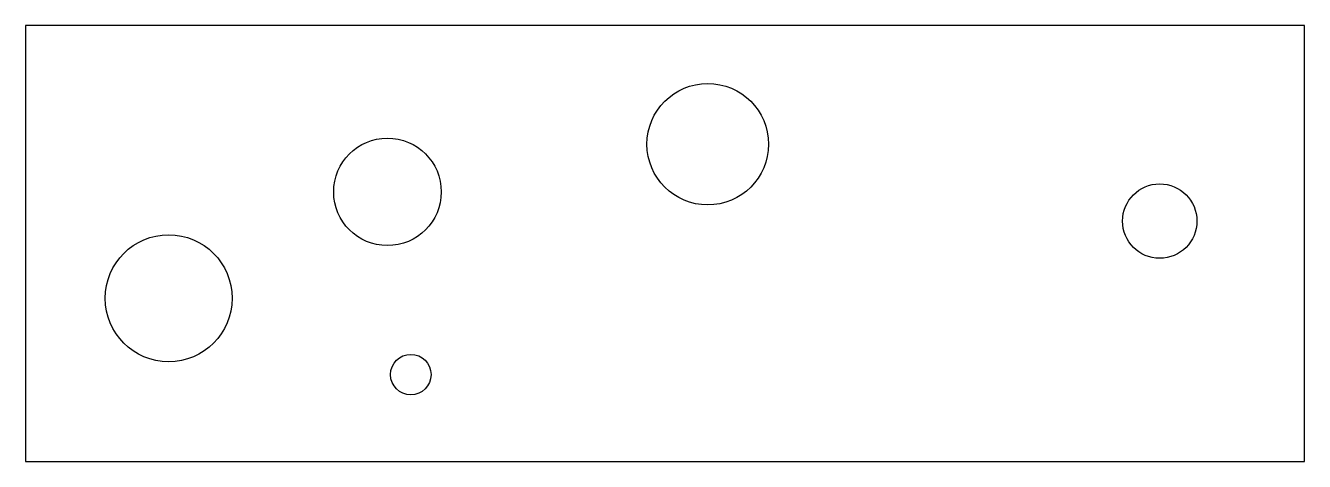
# Model space of a CAD drawing. Header units: millimetres. Extents: x 0 to 249, y 0 to 85.
import ezdxf

# ---------------------------------------------------------------- set-up
doc = ezdxf.new("R2010")
doc.units = ezdxf.units.MM
doc.layers.add('CUT', color=7, linetype='Continuous')

msp = doc.modelspace()

# ---------------------------------------------------------------- linework, layer by layer
at = {"layer": 'CUT'}
for p, q in [((248.78, 84.85), (0, 84.85)), ((0, 84.85), (0, 0)), ((248.78, 0), (248.78, 84.85)), ((0, 0), (248.78, 0))]:
    msp.add_line(p, q, dxfattribs=at)
for centre, radius in [((132.7, 61.75), 11.82), ((70.4, 52.48), 10.46), ((220.63, 46.79), 7.24), ((27.84, 31.77), 12.35), ((74.94, 16.9), 3.94)]:
    msp.add_circle(centre, radius, dxfattribs=at)

doc.saveas('drawing.dxf')
